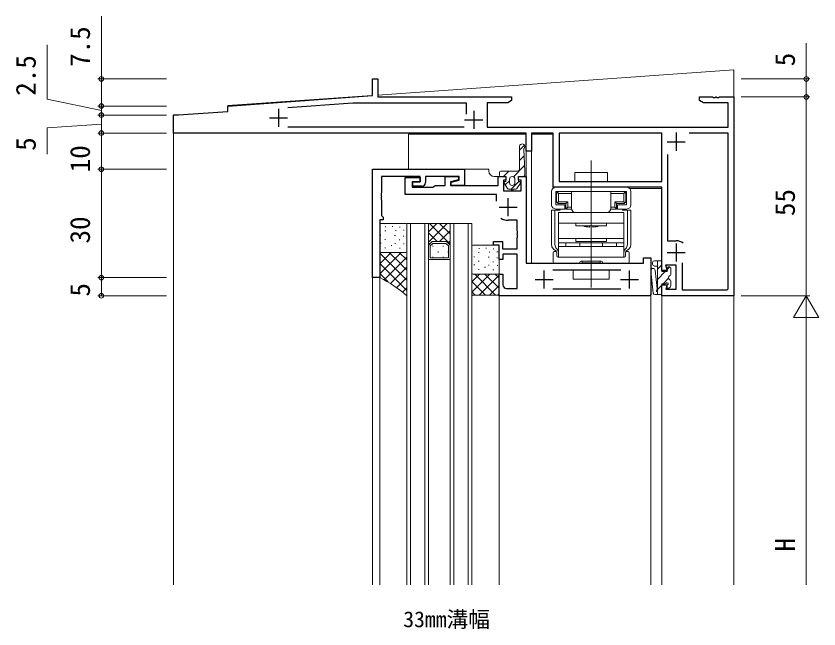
# Model space of a CAD drawing. Units: millimetres, scale not verified. Extents: x -793 to 793, y -564 to 564.
# Drawn here: x -419.4 to -197.3, y 98.9 to 268.5 of the extents above; entities that cross this region are included whole.
import ezdxf
from ezdxf.enums import TextEntityAlignment as Align

# ---------------------------------------------------------------- set-up
doc = ezdxf.new("R2010")
doc.units = ezdxf.units.MM
doc.header["$LTSCALE"] = 2
doc.layers.add('0-1_USER1', color=92, linetype='Continuous')
doc.layers.add('0-2_YKK_11', color=134, linetype='Continuous')
for name, color, linetype, lineweight in [('0-3_YKK_12', 40, 'Continuous', 18), ('0-4_YKK_13', 120, 'Continuous', 18), ('0-6_YKK_D', 200, 'Continuous', 18)]:
    doc.layers.add(name, color=color, linetype=linetype, lineweight=lineweight)
doc.styles.add('ＭＳ ゴシック', font='')
doc.styles.get('ＭＳ ゴシック').set_extended_font_data('MS Gothic')

msp = doc.modelspace()

# ---------------------------------------------------------------- linework, layer by layer
at = {"layer": '0-2_YKK_11'}
for p, q in [((-346.8, 242.8), (-346.8, 237.8)), ((-292.8, 242.3), (-292.8, 237.3)), ((-349.3, 240.3), (-344.3, 240.3)), ((-295.4, 237.73), (-344.2, 237.73)), ((-295.3, 239.8), (-290.3, 239.8)), ((-236.8, 236.23), (-236.8, 231.23)), ((-239.3, 233.73), (-234.3, 233.73)), ((-283.3, 213.1), (-283.3, 218.1)), ((-285.8, 215.6), (-280.8, 215.6)), ((-236.8, 205.6), (-236.8, 200.6)), ((-239.3, 203.1), (-234.3, 203.1)), ((-273.3, 193.1), (-273.3, 198.1)), ((-252.1, 198.17), (-270.9, 198.17)), ((-249.7, 193.1), (-249.7, 198.1)), ((-275.8, 195.6), (-270.8, 195.6)), ((-252.2, 195.6), (-247.2, 195.6)), ((-270.9, 193.03), (-252.1, 193.03))]:
    msp.add_line(p, q, dxfattribs=at)
for points in [[(-278.3, 236.1), (-375.8, 236.1), (-375.8, 241.1), (-360.8, 242.1), (-360.8, 243.6), (-320.8, 246.5), (-320.8, 251.1), (-319.3, 251.1), (-319.3, 246.1), (-282.3, 246.1), (-282.3, 245.1), (-283.391, 244.47), (-289.1, 244.47), (-289.1, 237.73), (-222.43, 237.73), (-222.43, 244.47), (-229.209, 244.47), (-230.3, 245.1), (-230.3, 246.1), (-226.758, 246.1), (-226.575, 245.98), (-226.025, 245.98), (-225.842, 246.1), (-225.758, 246.1), (-225.575, 245.98), (-225.025, 245.98), (-224.842, 246.1), (-220.8, 246.1), (-220.8, 191.1), (-240.8, 191.1), (-240.8, 194.1), (-239.3, 194.1), (-239.69, 192.9), (-236.8, 192.9), (-236.8, 199.6), (-239.787, 199.6), (-239.3, 198.1), (-240.8, 198.1), (-240.8, 221.1), (-270.8, 221.1)], [(-344.236, 243.167), (-326.258, 244.47), (-294.9, 244.47), (-294.9, 241.35)], [(-270.8, 221.1), (-270.8, 236.1), (-276.8, 236.1), (-276.8, 231.1), (-278.3, 231.1), (-278.3, 236.1)], [(-222.43, 193.03), (-222.43, 236.1), (-233.23, 236.1)], [(-239.17, 230.16), (-239.17, 206.3), (-236.8, 206.3)], [(-320.8, 196.1), (-320.8, 226.1), (-295.3, 226.1), (-295.3, 221.6), (-299, 221.6), (-299, 222.5), (-296.8, 223.089), (-296.8, 224.1), (-306.1, 224.1), (-306.1, 222.4)], [(-307.1, 221.4), (-309.6, 221.4), (-309.6, 222.6), (-307.6, 222.6), (-307.6, 224.1), (-318.3, 224.1), (-318.3, 219.558), (-318.42, 219.375), (-318.42, 218.825), (-318.3, 218.642), (-318.3, 218.558), (-318.42, 218.375), (-318.42, 217.825), (-318.3, 217.642), (-318.3, 213.3), (-318.1, 213.1), (-317.8, 212.8), (-317.8, 212.1), (-318.8, 212.1), (-318.8, 196.1), (-320.8, 196.1)], [(-286.5, 217.25), (-286.5, 219.1), (-311.8, 219.1), (-311.8, 223.8), (-307.6, 223.8), (-307.6, 222.6), (-309.8, 222.6), (-309.8, 221.1), (-304, 221.1), (-303.8, 221.3), (-303.5, 221.6), (-300.7, 221.6), (-300.7, 224.1), (-297, 224.1), (-297, 223.2), (-299.2, 222.61), (-299.2, 221.6), (-286, 221.6), (-286, 224.1), (-283.9, 224.1), (-283.9, 223.1), (-284.6, 223.1), (-284.6, 220.1), (-279.7, 220.1), (-279.7, 223.1), (-280.4, 223.1), (-280.4, 224.1), (-278.3, 224.1), (-278.3, 200.1), (-245.8, 200.1), (-245.8, 201.6), (-243.8, 201.6), (-243.8, 191.4), (-244.1, 191.1)], [(-283.7, 193.1), (-280.8, 193.1), (-280.8, 202.6), (-284.7, 202.6), (-284.7, 201.1), (-285.8, 201.1), (-285.8, 205.1), (-287.3, 205.1), (-287.3, 206.1), (-284.8, 206.1), (-284.8, 204.1), (-280.8, 204.1), (-280.8, 207.142), (-280.68, 207.325), (-280.68, 207.875), (-280.8, 208.058), (-280.8, 208.142), (-280.68, 208.325), (-280.68, 208.875), (-280.8, 209.058), (-280.8, 212), (-283.3, 212)], [(-235.17, 200.18), (-235.17, 192.73), (-222.73, 192.73), (-222.43, 193.03)], [(-244.1, 191.1), (-285.8, 191.1), (-285.8, 197.1), (-284.7, 197.1), (-284.7, 194.1)]]:
    msp.add_lwpolyline(points, dxfattribs=at)
msp.add_lwpolyline([(-240.8, 236.1), (-269.17, 236.1), (-269.17, 222.73), (-240.8, 222.73)], close=True, dxfattribs=at)
for centre, radius, start, end in [((-307.1, 222.4), 1, 270.00001, 359.99999), ((-283.3, 215.6), 3.6, 236.94426, 269.99997), ((-236.8, 203.1), 3.2, 51.63348, 89.99999), ((-283.7, 194.1), 1, 180.00001, 269.99999)]:
    msp.add_arc(centre, radius, start, end, dxfattribs=at)
at = {"layer": '0-3_YKK_12'}
for p, q in [((-220.8, 253.6), (-319.3, 246.635)), ((-220.8, 253.6), (-220.8, 111.1)), ((-360.8, 243.7), (-320.952, 246.518)), ((-360.8, 242.381), (-360.8, 243.7)), ((-375.8, 241.2), (-374.299, 241.2)), ((-375.8, 241.2), (-375.8, 111.1)), ((-310.8, 235.8), (-310.8, 226.1)), ((-310.8, 235.8), (-310.8, 226.1)), ((-310.8, 235.8), (-278.3, 235.8)), ((-278.3, 235.8), (-278.3, 221.1)), ((-276.8, 235.8), (-276.8, 200.1)), ((-276.8, 235.8), (-270.8, 235.8)), ((-270.8, 235.8), (-270.8, 220.875)), ((-320.8, 226.1), (-320.8, 111.1)), ((-284.2, 224.1), (-287.1, 224.1)), ((-280.1, 224.1), (-278.3, 224.1)), ((-278.3, 201.6), (-278.3, 224.1)), ((-310.3, 211.1), (-310.3, 111.1)), ((-306.3, 111.1), (-306.3, 211.1)), ((-300.13, 211.1), (-305.3, 205.93)), ((-302.958, 211.1), (-305.3, 208.758)), ((-299.3, 205.355), (-305.044, 211.1)), ((-299.3, 208.184), (-302.216, 211.1)), ((-299.3, 211.012), (-299.388, 211.1)), ((-298.3, 211.1), (-298.3, 111.1)), ((-294.3, 111.1), (-294.3, 211.1)), ((-299.3, 209.102), (-302.302, 206.1)), ((-302.873, 206.1), (-305.3, 208.527)), ((-305.001, 205.399), (-305.3, 205.699)), ((-304.063, 204.72), (-304.063, 204.92)), ((-301.233, 204.72), (-301.233, 204.92)), ((-299.3, 206.273), (-299.887, 205.687)), ((-302.648, 203.105), (-302.648, 203.305)), ((-299.818, 203.105), (-299.818, 203.305)), ((-299.3, 201.1), (-305.3, 201.1)), ((-304.063, 201.69), (-304.063, 201.89)), ((-301.233, 201.69), (-301.233, 201.89)), ((-318.8, 196.4), (-318.8, 111.1)), ((-240.8, 193.8), (-240.8, 111.1)), ((-285.8, 191.4), (-285.8, 111.1)), ((-243.8, 191.4), (-243.8, 111.1)), ((-220.8, 191.1), (-240.8, 191.1))]:
    msp.add_line(p, q, dxfattribs=at)
for points in [[(-288.6, 225.6), (-288.6, 226.1), (-320.8, 226.1)], [(-249.706, 220.8), (-240.8, 220.8), (-240.8, 198.4)], [(-311.3, 111.1), (-311.3, 211.1), (-305.3, 211.1), (-305.3, 111.1)], [(-299.3, 111.1), (-299.3, 211.1), (-293.3, 211.1), (-293.3, 111.1)], [(-299.8, 201.6), (-304.8, 201.6), (-304.8, 204.893), (-304.093, 205.6), (-300.507, 205.6)], [(-299.8, 201.6), (-299.8, 204.893), (-300.507, 205.6)]]:
    msp.add_lwpolyline(points, dxfattribs=at)
msp.add_lwpolyline([(-305.3, 211.1), (-305.3, 205.1), (-304.3, 206.1), (-300.3, 206.1), (-299.3, 205.1), (-299.3, 211.1)], close=True, dxfattribs=at)
msp.add_arc((-287.1, 225.6), 1.5, 180, 270, dxfattribs=at)
at = {"layer": '0-4_YKK_13'}
for p, q in [((-280.15, 231.339), (-278.755, 232.734)), ((-280.15, 232.35), (-280.15, 226.1)), ((-278.65, 225.607), (-278.943, 231.607)), ((-280.15, 228.511), (-278.855, 229.805)), ((-281.812, 224.02), (-278.724, 227.109)), ((-260.3, 228.524), (-260.3, 219.436)), ((-285.65, 225.3), (-285.65, 224.4)), ((-280.65, 225.6), (-285.35, 225.6)), ((-284.561, 224.1), (-283.061, 225.6)), ((-278.899, 224.104), (-278.654, 224.349)), ((-278.65, 224.4), (-278.65, 225.593)), ((-260.3, 208.6), (-260.3, 225.6)), ((-284.402, 222.238), (-283.439, 220.738)), ((-284.086, 221.746), (-282.9, 222.932)), ((-282.9, 223.35), (-282.9, 222.35)), ((-282.404, 220.6), (-280.304, 222.7)), ((-281.4, 222.35), (-281.4, 223.35)), ((-260.3, 200.225), (-260.3, 223.269)), ((-260.3, 222.102), (-260.3, 210.881)), ((-271.3, 216.3), (-271.3, 219.9)), ((-270.1, 221.1), (-250.5, 221.1)), ((-270.1, 219.9), (-250.5, 219.9)), ((-270.1, 216.3), (-270.1, 219.9)), ((-269.95, 219.9), (-269.95, 217.9)), ((-269.95, 219.9), (-268, 219.9)), ((-265.75, 219.9), (-269.15, 219.9)), ((-268, 219.9), (-252.6, 219.9)), ((-265.75, 215.3), (-265.75, 219.9)), ((-254.85, 215.3), (-254.85, 219.9)), ((-251.45, 219.9), (-254.85, 219.9)), ((-252.6, 219.9), (-250.65, 219.9)), ((-250.65, 217.9), (-250.65, 219.9)), ((-250.5, 216.3), (-250.5, 219.9)), ((-249.3, 219.9), (-249.3, 216.3)), ((-269.85, 219.2), (-269.85, 218.3)), ((-269.35, 219.4), (-269.645, 219.695)), ((-269.35, 219.4), (-269.35, 217.1)), ((-269.35, 219.4), (-265.75, 219.4)), ((-260.3, 218.164), (-260.3, 209.855)), ((-254.85, 219.4), (-251.25, 219.4)), ((-251.25, 219.4), (-250.955, 219.695)), ((-251.25, 219.4), (-251.25, 217.1)), ((-250.75, 219.2), (-250.75, 218.3)), ((-250.7, 218.3), (-250.75, 218.3)), ((-250.7, 217.3), (-250.7, 218.3)), ((-267.55, 216.3), (-270.1, 216.3)), ((-269.9, 217.3), (-269.85, 217.3)), ((-269.35, 217.1), (-269.645, 216.805)), ((-269.35, 217.1), (-266.8, 217.1)), ((-267.3, 216.6), (-269.15, 216.6)), ((-267.3, 216.6), (-266.8, 217.1)), ((-267.3, 216.6), (-267.3, 215.1)), ((-267.3, 215.1), (-266.8, 215.6)), ((-266.8, 215.6), (-266.8, 217.1)), ((-266.8, 215.6), (-265.75, 215.6)), ((-260.3, 215.865), (-260.3, 206.311)), ((-254.85, 215.6), (-253.8, 215.6)), ((-253.3, 216.6), (-253.8, 217.1)), ((-253.8, 215.6), (-253.8, 217.1)), ((-251.25, 217.1), (-253.8, 217.1)), ((-253.8, 215.6), (-253.3, 215.1)), ((-251.45, 216.6), (-253.3, 216.6)), ((-253.3, 216.6), (-253.3, 215.1)), ((-253.05, 215.1), (-253.05, 216.3)), ((-250.5, 216.3), (-253.05, 216.3)), ((-251.25, 217.1), (-250.955, 216.805)), ((-250.7, 217.3), (-250.75, 217.3)), ((-268.97, 214.8), (-271.3, 214.8)), ((-271.3, 205.4), (-271.3, 214.8)), ((-270.35, 205.4), (-270.35, 214.8)), ((-269.87, 214.8), (-269.87, 215.1)), ((-268.92, 215.1), (-268.92, 214.8)), ((-267.3, 215.1), (-265.75, 215.1)), ((-256.05, 214.1), (-264.55, 214.1)), ((-260.3, 205.363), (-260.3, 213.936)), ((-254.85, 215.1), (-253.3, 215.1)), ((-253.05, 215.1), (-250.5, 215.1)), ((-251.68, 214.8), (-251.68, 215.1)), ((-251.63, 214.8), (-249.3, 214.8)), ((-250.73, 214.8), (-250.73, 215.1)), ((-250.25, 205.4), (-250.25, 214.8)), ((-249.3, 205.4), (-249.3, 214.8)), ((-318.5, 211.1), (-311.601, 211.1)), ((-269.3, 211.2), (-251.3, 211.2)), ((-318.8, 203.4), (-318.8, 210.8)), ((-317.347, 209.052), (-317.147, 209.052)), ((-317.306, 210.173), (-317.106, 210.173)), ((-315.365, 210.28), (-315.165, 210.28)), ((-314.424, 209.183), (-314.224, 209.183)), ((-313.3, 210.077), (-313.1, 210.077)), ((-312.258, 209.256), (-312.058, 209.256)), ((-311.301, 203.4), (-311.301, 210.8)), ((-260.85, 210.1), (-260.55, 210.4)), ((-260.55, 210.4), (-260.05, 210.4)), ((-260.3, 210.7), (-260.3, 199.7)), ((-260.3, 198.635), (-260.3, 209.117)), ((-259.75, 210.1), (-260.05, 210.4)), ((-318.671, 207.825), (-318.471, 207.825)), ((-317.419, 206.622), (-317.219, 206.622)), ((-314.664, 207.729), (-314.464, 207.729)), ((-312.306, 207.56), (-312.106, 207.56)), ((-269.3, 206.9), (-251.3, 206.9)), ((-256.05, 206.1), (-256.05, 206.9)), ((-318.623, 205.635), (-318.423, 205.635)), ((-317.371, 204.336), (-317.171, 204.336)), ((-315.668, 204.987), (-315.468, 204.987)), ((-314.616, 205.539), (-314.416, 205.539)), ((-313.413, 206.526), (-313.213, 206.526)), ((-312.21, 205.443), (-312.01, 205.443)), ((-293.3, 197.4), (-293.3, 204.8)), ((-293, 205.1), (-286.1, 205.1)), ((-285.8, 197.4), (-285.8, 204.8)), ((-269.3, 204.7), (-251.3, 204.7)), ((-253.3, 205.7), (-267.3, 205.7)), ((-264.55, 206.1), (-256.05, 206.1)), ((-263.4, 205.7), (-263.4, 204.7)), ((-260.3, 197.306), (-260.3, 204.594)), ((-257.2, 205.7), (-257.2, 204.7)), ((-253.3, 205.7), (-253.3, 204.7)), ((-318.8, 196.1), (-318.8, 203.4)), ((-315.655, 203.1), (-318.799, 199.956)), ((-318.514, 203.07), (-318.799, 202.785)), ((-312.827, 203.1), (-318.796, 197.131)), ((-318.796, 202.869), (-311.3, 195.373)), ((-318.5, 203.1), (-311.601, 203.1)), ((-316.199, 203.1), (-314.513, 201.414)), ((-313.37, 203.1), (-311.3, 201.03)), ((-313.365, 204.24), (-313.165, 204.24)), ((-311.3, 203.4), (-311.3, 191.1)), ((-291.446, 203.052), (-291.246, 203.052)), ((-291.405, 204.173), (-291.205, 204.173)), ((-289.464, 204.28), (-289.264, 204.28)), ((-288.523, 203.183), (-288.323, 203.183)), ((-287.399, 204.077), (-287.199, 204.077)), ((-286.357, 203.256), (-286.157, 203.256)), ((-270.8, 200.4), (-270.8, 203)), ((-270.5, 203.3), (-270.1, 203.3)), ((-269.8, 202.1), (-269.8, 203)), ((-260.3, 204.306), (-260.3, 199.648)), ((-250.8, 203), (-250.8, 202.1)), ((-250.1, 203.3), (-250.5, 203.3)), ((-249.8, 200.4), (-249.8, 203)), ((-318.799, 200.044), (-311.3, 192.544)), ((-311.3, 201.799), (-317.583, 195.515)), ((-314.549, 201.45), (-311.3, 198.201)), ((-292.77, 201.825), (-292.57, 201.825)), ((-291.519, 200.622), (-291.319, 200.622)), ((-288.763, 201.729), (-288.563, 201.729)), ((-287.512, 200.526), (-287.312, 200.526)), ((-286.405, 201.56), (-286.205, 201.56)), ((-270.5, 200.1), (-263.7, 200.1)), ((-251.1, 201.8), (-269.5, 201.8)), ((-257.5, 200.7), (-263.1, 200.7)), ((-262.8, 200.7), (-257.8, 200.7)), ((-262.8, 200.7), (-262.8, 200.2)), ((-262.8, 200.2), (-257.8, 200.2)), ((-260.3, 193.384), (-260.3, 200.262)), ((-257.8, 200.7), (-257.8, 200.2)), ((-256.9, 200.1), (-250.1, 200.1)), ((-243.3, 200.3), (-243.3, 199.8)), ((-241.1, 200.8), (-242.8, 200.8)), ((-242, 191.4), (-242, 200.8)), ((-240.8, 197.8), (-240.8, 200.5)), ((-311.3, 198.97), (-315.792, 194.479)), ((-292.722, 199.635), (-292.522, 199.635)), ((-291.47, 198.336), (-291.27, 198.336)), ((-289.767, 198.987), (-289.567, 198.987)), ((-288.715, 199.539), (-288.515, 199.539)), ((-287.464, 198.24), (-287.264, 198.24)), ((-286.309, 199.443), (-286.109, 199.443)), ((-243.139, 191.848), (-243.786, 198.01)), ((-242, 199.3), (-242.8, 199.3)), ((-242.054, 193.004), (-242.593, 198.136)), ((-240.8, 199.661), (-242, 198.461)), ((-239.833, 197.8), (-242, 195.633)), ((-239.3, 197.8), (-240.8, 197.8)), ((-238.539, 199.094), (-239.3, 198.333)), ((-239.3, 198.8), (-239.3, 197.8)), ((-239, 199.1), (-238.6, 199.1)), ((-238.3, 198.8), (-238.3, 196.948)), ((-318.799, 197.215), (-316.498, 194.914)), ((-311.3, 196.142), (-314.136, 193.305)), ((-293.3, 197.4), (-293.3, 191.1)), ((-288.328, 197.1), (-293.3, 192.128)), ((-291.156, 197.1), (-293.3, 194.956)), ((-293, 197.1), (-286.1, 197.1)), ((-292.528, 197.1), (-286.728, 191.3)), ((-285.8, 196.8), (-291.299, 191.3)), ((-289.699, 197.1), (-285.8, 193.201)), ((-286.871, 197.1), (-285.8, 196.029)), ((-285.8, 197.4), (-285.8, 191.1)), ((-238.875, 195.929), (-240.404, 194.4)), ((-311.3, 193.313), (-312.497, 192.116)), ((-293.3, 195.044), (-289.556, 191.3)), ((-285.8, 193.971), (-288.471, 191.3)), ((-240.8, 194.004), (-242, 192.804)), ((-240.8, 194.4), (-240.8, 191.7)), ((-239.82, 194.4), (-240.8, 194.4)), ((-239.3, 193.88), (-239.3, 193.4)), ((-238.388, 193.588), (-238.788, 193.188)), ((-238.3, 195.251), (-238.3, 193.8)), ((-293.3, 192.216), (-292.384, 191.3)), ((-285.8, 191.642), (-286.142, 191.3)), ((-285.8, 191.1), (-285.999, 191.3)), ((-241.1, 191.4), (-242.642, 191.4))]:
    msp.add_line(p, q, dxfattribs=at)
for points in [[(-264.8, 225.23), (-255.8, 225.23), (-255.8, 222.73), (-264.8, 222.73)], [(-269.3, 205.7), (-251.3, 205.7), (-251.3, 214.1), (-269.3, 214.1)], [(-265.3, 198.17), (-255.3, 198.17), (-255.3, 195.67), (-265.3, 195.67)]]:
    msp.add_lwpolyline(points, close=True, dxfattribs=at)
for points in [[(-285.35, 224.1), (-283.9, 224.1), (-283.9, 222.7), (-284.15, 222.7)], [(-280.861, 220.738), (-279.898, 222.238), (-279.902, 222.231)], [(-280.15, 222.7), (-280.4, 222.7), (-280.4, 224.1), (-278.95, 224.1)], [(-283.186, 220.6), (-282.3, 220.6), (-282.3, 220.3), (-282, 220.3), (-282, 220.6), (-281.114, 220.6)], [(-269.9, 217.3), (-269.9, 218.3), (-269.85, 218.3)], [(-270.1, 215.1), (-267.55, 215.1), (-267.55, 216.3)], [(-264.55, 211.2), (-264.55, 210.4), (-256.05, 210.4), (-256.05, 211.2)], [(-256.05, 206.9), (-264.55, 206.9), (-264.55, 206.1)], [(-251.3, 205.7), (-251.3, 201.8), (-269.3, 201.8), (-269.3, 205.7)], [(-253.3, 204.7), (-267.3, 204.7), (-267.3, 205.7)], [(-293.301, 191.1), (-293.101, 191.3), (-285.999, 191.3)]]:
    msp.add_lwpolyline(points, dxfattribs=at)
for centre, radius, start, end in [((-279.4, 232.35), 0.75, 316.10191, 180), ((-278.643, 231.622), 0.3, 136.10191, 182.7927), ((-285.35, 225.3), 0.3, 90, 180), ((-285.35, 224.4), 0.3, 180, 270), ((-280.65, 226.1), 0.5, 270, 0), ((-278.95, 224.4), 0.3, 270, 360), ((-278.95, 225.593), 0.3, 0, 2.7927), ((-284.15, 222.4), 0.3, 90, 212.72284), ((-282.15, 223.35), 0.75, 0, 180), ((-282.15, 222.35), 0.75, 180, 0), ((-280.15, 222.4), 0.3, 325.61091, 90), ((-283.186, 220.9), 0.3, 212.72284, 270), ((-281.114, 220.9), 0.3, 270, 327.27716), ((-270.1, 219.9), 1.2, 90, 180), ((-269.15, 219.2), 0.7, 90, 180), ((-251.45, 219.2), 0.7, 0, 90), ((-250.5, 219.9), 1.2, 0, 90), ((-270.1, 216.3), 1.2, 180, 270), ((-269.15, 217.3), 0.7, 180, 270), ((-251.45, 217.3), 0.7, 270, 0), ((-250.5, 216.3), 1.2, 270, 0), ((-264.55, 215.3), 1.2, 180, 270), ((-256.05, 215.3), 1.2, 270, 0), ((-318.5, 210.8), 0.3, 90, 180), ((-311.601, 210.8), 0.3, 0, 90), ((-260.3, 217.903), 7.823, 253.55533, 265.96393), ((-260.3, 217.903), 7.823, 274.03607, 286.44467), ((-293, 204.8), 0.3, 90, 180), ((-286.1, 204.8), 0.3, 0, 90), ((-269.3, 205.4), 2, 180, 270), ((-268.35, 205.4), 2, 180, 241.64065), ((-251.3, 205.4), 2, 270, 0), ((-252.25, 205.4), 2, 298.35935, 0), ((-318.5, 203.4), 0.3, 180, 270), ((-311.601, 203.4), 0.3, 270, 0), ((-270.5, 203), 0.3, 90, 180), ((-270.1, 203), 0.3, 0, 90), ((-250.5, 203), 0.3, 90, 180), ((-250.1, 203), 0.3, 0, 90), ((-270.5, 200.4), 0.3, 180, 270), ((-269.5, 202.1), 0.3, 180, 270), ((-263.7, 200.4), 0.3, 270, 0), ((-263.1, 200.4), 0.3, 90, 180), ((-257.5, 200.4), 0.3, 360, 90), ((-256.9, 200.4), 0.3, 180, 270), ((-251.1, 202.1), 0.3, 270, 0), ((-250.1, 200.4), 0.3, 270, 0), ((-242.8, 200.3), 0.5, 90, 180), ((-241.1, 200.5), 0.3, 0, 90), ((-243.19, 198.073), 0.6, 5.99701, 185.99701), ((-242.8, 199.8), 0.5, 180, 270), ((-239, 198.8), 0.3, 90, 180), ((-238.6, 198.8), 0.3, 0, 90), ((-332.792, 166.986), 32.302, 48.28949, 64.33038), ((-293, 197.4), 0.3, 180, 270), ((-286.1, 197.4), 0.3, 270, 0), ((-238.3, 196.1), 0.6, 109.47122, 250.52878), ((-238.6, 196.948), 0.3, 289.47122, 0), ((-238.6, 195.251), 0.3, 0, 70.52878), ((-239.82, 194.7), 0.3, 270, 330), ((-239.3, 194.4), 0.3, 300, 150), ((-239, 193.88), 0.3, 120, 180), ((-239, 193.4), 0.3, 180, 315), ((-238.6, 193.8), 0.3, 315, 0), ((-242.642, 191.9), 0.5, 185.99701, 270), ((-241.991, 192.493), 0.3, 127.01073, 268.28661), ((-242.352, 192.973), 0.3, 307.01073, 5.99701), ((-241.1, 191.7), 0.3, 270, 0)]:
    msp.add_arc(centre, radius, start, end, dxfattribs=at)
at = {"layer": '0-6_YKK_D'}
for p, q in [((-377.8, 251.1), (-396.8, 251.1)), ((-218.8, 251.1), (-199.8, 251.1)), ((-395.8, 243.6), (-395.8, 246.15)), ((-218.8, 246.1), (-199.8, 246.1)), ((-218.8, 246.1), (-199.8, 246.1)), ((-200.8, 191.1), (-200.8, 246.1)), ((-377.8, 243.6), (-396.8, 243.6)), ((-377.8, 243.6), (-396.8, 243.6)), ((-395.8, 243.6), (-395.8, 241.1)), ((-395.8, 243.6), (-395.8, 241.1)), ((-377.8, 241.1), (-396.8, 241.1)), ((-377.8, 241.1), (-396.8, 241.1)), ((-395.8, 241.1), (-395.8, 236.1)), ((-395.8, 241.1), (-395.8, 238.55)), ((-377.8, 236.1), (-396.8, 236.1)), ((-377.8, 236.1), (-396.8, 236.1)), ((-395.8, 236.1), (-395.8, 226.1)), ((-377.8, 226.1), (-396.8, 226.1)), ((-377.8, 226.1), (-396.8, 226.1)), ((-395.8, 226.1), (-395.8, 196.1)), ((-377.8, 196.1), (-396.8, 196.1)), ((-377.8, 196.1), (-396.8, 196.1)), ((-395.8, 196.1), (-395.8, 191.1)), ((-377.8, 191.1), (-396.8, 191.1)), ((-218.8, 191.1), (-199.8, 191.1)), ((-218.8, 191.1), (-199.8, 191.1)), ((-200.8, 191.1), (-204.3, 185.038)), ((-200.8, 191.1), (-197.3, 185.038)), ((-200.8, 191.1), (-200.8, 178.976)), ((-204.3, 185.038), (-197.3, 185.038)), ((-200.8, 184.1), (-200.8, 111.1))]:
    msp.add_line(p, q, dxfattribs=at)
for points in [[(-395.8, 243.6), (-395.8, 251.1), (-395.8, 268.497)], [(-395.8, 242.35), (-410.8, 245.5), (-410.8, 260.517)], [(-200.8, 246.1), (-200.8, 251.1), (-200.8, 260.997)], [(-395.8, 238.6), (-410.8, 237.6), (-410.8, 230.253)]]:
    msp.add_lwpolyline(points, dxfattribs=at)
for centre in [(-395.8, 251.1), (-200.8, 251.1), (-200.8, 246.1), (-200.8, 246.1), (-395.8, 243.6), (-395.8, 243.6), (-395.8, 241.1), (-395.8, 241.1), (-395.8, 236.1), (-395.8, 236.1), (-395.8, 226.1), (-395.8, 226.1), (-395.8, 196.1), (-395.8, 196.1), (-395.8, 191.1)]:
    msp.add_circle(centre, 0.637, dxfattribs=at)

# ---------------------------------------------------------------- texts
at = {"layer": '0-1_USER1', "style": 'ＭＳ ゴシック'}
msp.add_text('33mm溝幅', height=4.399, dxfattribs=at).set_placement((-312.283, 98.049), align=Align.BOTTOM_LEFT)
at = {"layer": '0-6_YKK_D', "style": 'ＭＳ ゴシック'}
for s, p in [('7.5', (-397.3, 254.426)), ('5', (-202.3, 254.596)), ('2.5', (-412.3, 246.446)), ('5', (-412.3, 231.199)), ('10', (-397.3, 225.262)), ('55', (-202.3, 213.145)), ('30', (-397.3, 205.56)), ('5', (-397.3, 190.873)), ('H', (-202.3, 120.333))]:
    msp.add_text(s, height=5.499, rotation=90, dxfattribs=at).set_placement(p, align=Align.BOTTOM_LEFT)

doc.saveas('drawing.dxf')
